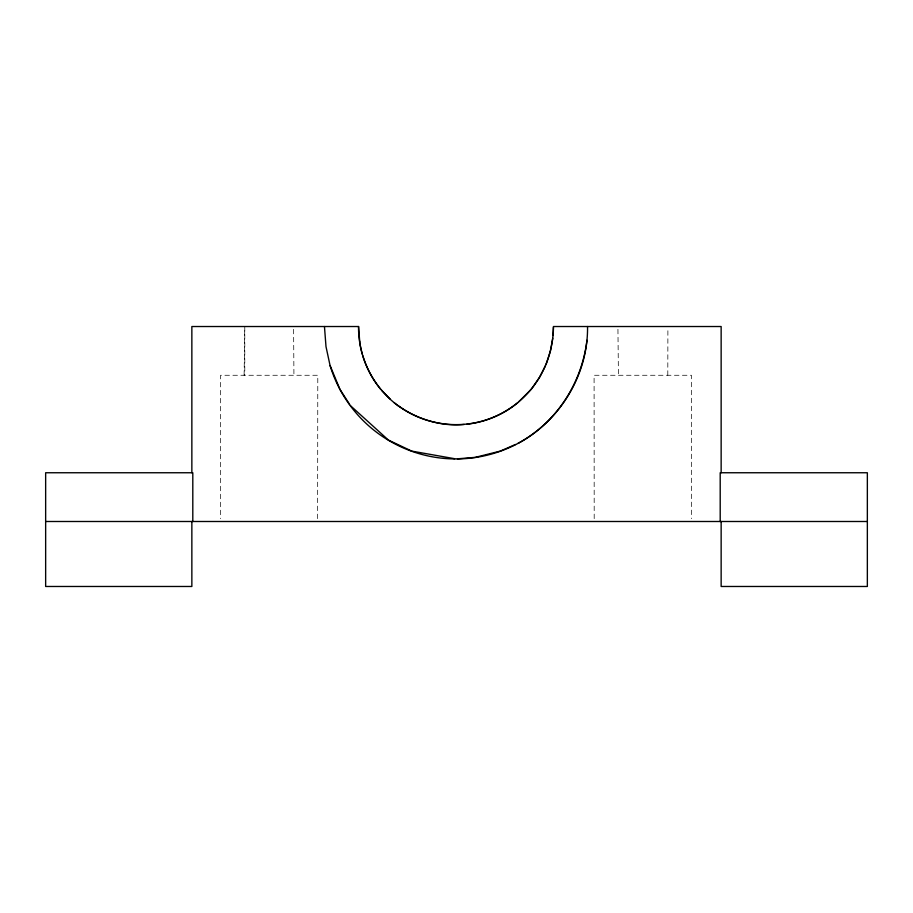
<?xml version="1.0" encoding="UTF-8"?>
<svg xmlns="http://www.w3.org/2000/svg" width="913" height="913" viewBox="0 0 913 913"><rect width="100%" height="100%" fill="white"/><g stroke="black" fill="none" stroke-linecap="round" stroke-linejoin="round"><path stroke-width="0.68" stroke-dasharray="4.57 3.42" d="M317.633 518.652L317.792 375.266L220.569 375.266L220.569 518.652M667.802 375.266L667.894 329.308M244.102 375.266L244.752 329.308M617.941 329.308L618.421 375.266M293.609 329.308L293.929 375.266M594.192 518.652L594.089 375.266L691.426 375.266L691.426 518.652M244.787 326.523L244.787 375.266"/><path stroke-width="1.37" d="M324.457 326.523L325.998 346.62L330.072 365.554A131.586 131.586 0 0 0 362.952 420.391A131.734 131.734 0 0 0 430.331 456.42A131.449 131.449 0 0 0 506.35 448.911C554.762 428.973 588.303 378.986 587.538 326.523M553.061 335.528L553.426 326.523L721.144 326.523L721.144 472.751M191.856 472.751L191.856 326.523L358.569 326.523L358.524 327.345A97.668 97.668 0 0 0 362.347 354.335M553.472 327.345C553.095 351.265 544.274 374.969 528.125 392.727A97.337 97.337 0 0 1 479.645 421.783C451.661 428.745 421.121 422.81 398 405.543M552.764 338.175L550.436 350.991L546.042 364.641M586.956 340.241C581.821 383.209 556.416 422.845 518.025 443.398M545.449 365.793L539.503 377.389L531.343 389.189L518.789 401.72M515.48 444.494L500.267 451.102L475.285 457.356L457.379 458.828M45.65 521.494L867.35 521.494M454.617 458.703L411.729 451.102L388.436 440.089L350.432 405.646M394.165 402.69C409.195 414.639 427.375 422.148 446.446 424.362A97.406 97.406 0 0 0 464.192 424.477M390.113 399.015L381.566 390.193M349.679 404.482L339.956 389.383L330.072 365.554M358.569 326.523L359.711 341.633M721.144 521.494L721.144 586.477L867.35 586.477L867.35 472.751L720.197 472.751L720.197 521.494M192.803 521.494L192.803 472.751L45.65 472.751L45.65 586.477L191.856 586.477L191.856 521.494M517.819 402.679A97.406 97.406 0 0 1 466.897 424.214M397.954 405.646A97.406 97.406 0 0 1 359.631 341.713M380.641 389.189A97.668 97.668 0 0 1 362.735 355.636"/></g></svg>
